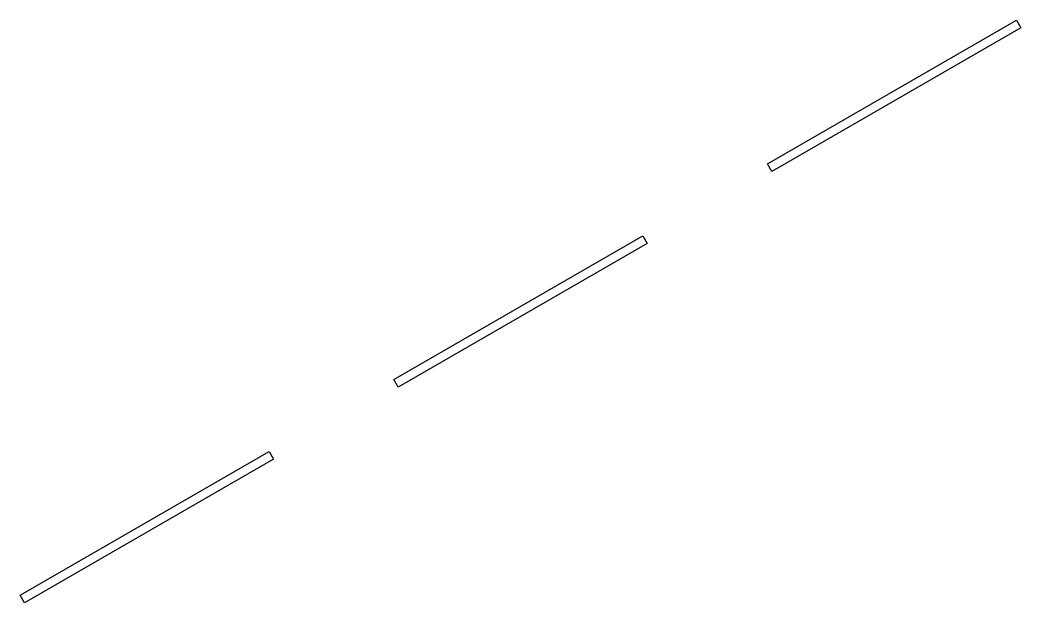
# Model space of a CAD drawing. Header units: millimetres. Extents: x -104 to 108, y -148 to 121.
# Drawn here: x -103.5 to -93.84, y -88.01 to -82.38 of the extents above; entities that cross this region are included whole.
import ezdxf

# ---------------------------------------------------------------- set-up
doc = ezdxf.new("R2010")
doc.units = ezdxf.units.MM
doc.header["$MEASUREMENT"] = 0
doc.layers.add('Capa 1', color=7, linetype='Continuous')

msp = doc.modelspace()

# ---------------------------------------------------------------- linework, layer by layer
at = {"layer": 'Capa 1', "color": 252}
for points in [[(-96.2412, -83.8404), (-96.2412, -83.8404), (-93.8352, -82.4512), (-93.8352, -82.4512), (-93.8352, -82.4512), (-93.8352, -82.4512), (-93.8786, -82.3761), (-93.8786, -82.3761), (-93.8786, -82.3761), (-93.8786, -82.3761), (-96.2846, -83.7653), (-96.2846, -83.7653), (-96.2846, -83.7653), (-96.2846, -83.7653), (-96.2412, -83.8404), (-96.2412, -83.8404)], [(-99.8502, -85.9239), (-99.8502, -85.9239), (-97.4443, -84.5351), (-97.4443, -84.5351), (-97.4443, -84.5351), (-97.4443, -84.5351), (-97.4877, -84.4599), (-97.4877, -84.4599), (-97.4877, -84.4599), (-97.4877, -84.4599), (-99.8936, -85.8488), (-99.8936, -85.8488), (-99.8936, -85.8488), (-99.8936, -85.8488), (-99.8502, -85.9239), (-99.8502, -85.9239)], [(-103.4593, -88.0078), (-103.4593, -88.0078), (-101.0533, -86.6186), (-101.0533, -86.6186), (-101.0533, -86.6186), (-101.0533, -86.6186), (-101.0967, -86.5434), (-101.0967, -86.5434), (-101.0967, -86.5434), (-101.0967, -86.5434), (-103.5027, -87.9327), (-103.5027, -87.9327), (-103.5027, -87.9327), (-103.5027, -87.9327), (-103.4593, -88.0078), (-103.4593, -88.0078)]]:
    msp.add_open_spline(points, degree=3, knots=[0, 0, 0, 0, 0.2, 0.2, 0.2, 0.2, 0.4, 0.4, 0.4, 0.4, 0.6, 0.6, 0.6, 0.6, 1, 1, 1, 1], dxfattribs=at)

doc.saveas('drawing.dxf')
